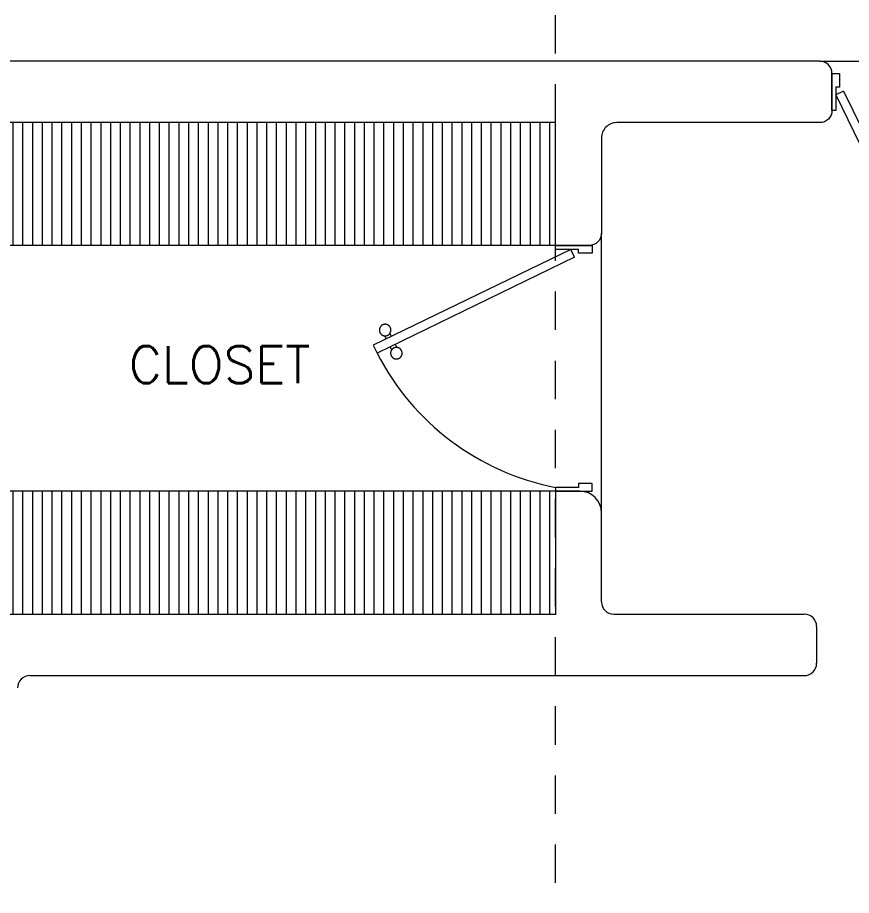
# Model space of a CAD drawing. Header units: metres. Extents: x 8 to 2416, y -346 to 476.
# Drawn here: x 30.552 to 33.265, y 44.038 to 46.896 of the extents above; entities that cross this region are included whole.
import ezdxf

# ---------------------------------------------------------------- set-up
doc = ezdxf.new("R2010")
doc.units = ezdxf.units.M
doc.linetypes.add('0', pattern=[0])
doc.linetypes.add('HIDDEN2', pattern=[0.1875, 0.125, -0.0625])
doc.layers.get('0').update_dxf_attribs({"color": 250, "linetype": '0', "lineweight": 20})
for name, color, linetype, lineweight in [('A-DOOR', 35, 'Continuous', 5), ('A-WALL', 250, 'Continuous', 20), ('baños', 140, 'Continuous', 0), ('closets', 253, 'Continuous', 0), ('piso', 253, 'Continuous', 0), ('textos', 7, 'Continuous', 0)]:
    doc.layers.add(name, color=color, linetype=linetype, lineweight=lineweight)
doc.layers.add('hatch piso', color=253, linetype='Continuous', lineweight=0, transparency=0.7)
doc.layers.add('Techos 1', color=7, linetype='HIDDEN2', lineweight=9, true_color=0x42391a)
doc.styles.get("Standard").update_dxf_attribs({"font": 'arial.ttf', "height": 0.1875})

# ---------------------------------------------------------------- blocks, each defined once
blk = doc.blocks.new('A$C95be60c7')
at = {"layer": 'A-DOOR'}
for p, q in [((0.4752, 0.7426), (0.4497, 0.7302)), ((0.762, 0.0876), (0.4497, 0.7302)), ((0.7875, 0.1), (0.4752, 0.7426)), ((0.4703, 0.6879), (0.4601, 0.6829)), ((0.4958, 0.7003), (0.506, 0.7052)), ((0.504, 0.6833), (0.5143, 0.6883)), ((0.4785, 0.671), (0.4683, 0.666)), ((0.762, 0.0876), (0.7875, 0.1))]:
    blk.add_line(p, q, dxfattribs=at)
for points in [[(0, 0.03), (0.025, 0.03), (0.025, 0.075), (0.0125, 0.075), (0.0125, 0.15), (0, 0.15), (0, 0.03)], [(0.8, 0.03), (0.775, 0.03), (0.775, 0.075), (0.7875, 0.075), (0.7875, 0.15), (0.8, 0.15), (0.8, 0.03)]]:
    blk.add_lwpolyline(points, dxfattribs=at)
blk.add_arc((0.8309, -0.0119), 0.8343, 117.1874, 168.8099, dxfattribs=at)
for points in [[(0.506, 0.7039), (0.506, 0.709), (0.511, 0.7177), (0.5198, 0.7227), (0.5298, 0.7227), (0.5386, 0.7177), (0.5436, 0.7089), (0.5436, 0.6989), (0.5386, 0.6901), (0.5298, 0.6851), (0.5197, 0.6851), (0.511, 0.6901), (0.506, 0.6989), (0.506, 0.7039)], [(0.4307, 0.6673), (0.4307, 0.6724), (0.4358, 0.6811), (0.4445, 0.6861), (0.4546, 0.6861), (0.4633, 0.6811), (0.4684, 0.6724), (0.4683, 0.6623), (0.4633, 0.6535), (0.4546, 0.6485), (0.4445, 0.6485), (0.4357, 0.6536), (0.4307, 0.6623), (0.4307, 0.6673)]]:
    blk.add_open_spline(points, degree=2, dxfattribs=at)
blk = doc.blocks.new('puerta 1.00')
at = {"layer": 'A-DOOR'}
for p, q in [((-0.15, -0.0125), (-0.9369, -0.3949)), ((-0.1376, -0.038), (-0.15, -0.0125)), ((-0.1376, -0.038), (-0.9245, -0.4204)), ((-0.8946, -0.3743), (-0.8996, -0.3641)), ((-0.8777, -0.3661), (-0.8826, -0.3559)), ((-0.9369, -0.3949), (-0.9245, -0.4204)), ((-0.8822, -0.3998), (-0.8772, -0.4101)), ((-0.8653, -0.3916), (-0.8603, -0.4018))]:
    blk.add_line(p, q, dxfattribs=at)
for points in [[(-0.08, 0), (-0.08, -0.025), (-0.125, -0.025), (-0.125, -0.0125), (-0.2, -0.0125), (-0.2, 0), (-0.08, 0)], [(-0.08, -0.95), (-0.08, -0.925), (-0.125, -0.925), (-0.125, -0.9375), (-0.2, -0.9375), (-0.2, -0.95), (-0.08, -0.95)]]:
    blk.add_lwpolyline(points, dxfattribs=at)
blk.add_arc((0.0366, 0.1602), 1.1229, 211.1336, 257.8343, dxfattribs=at)
for points in [[(-0.8982, -0.3642), (-0.9033, -0.3642), (-0.912, -0.3591), (-0.917, -0.3504), (-0.917, -0.3403), (-0.912, -0.3316), (-0.9033, -0.3265), (-0.8932, -0.3265), (-0.8844, -0.3316), (-0.8794, -0.3403), (-0.8794, -0.3504), (-0.8844, -0.3591), (-0.8932, -0.3642), (-0.8982, -0.3642)], [(-0.8617, -0.4394), (-0.8667, -0.4394), (-0.8754, -0.4344), (-0.8805, -0.4256), (-0.8805, -0.4156), (-0.8754, -0.4068), (-0.8667, -0.4018), (-0.8566, -0.4018), (-0.8479, -0.4068), (-0.8428, -0.4156), (-0.8428, -0.4257), (-0.8479, -0.4344), (-0.8566, -0.4394), (-0.8617, -0.4394)]]:
    blk.add_open_spline(points, degree=2, dxfattribs=at)
blk = doc.blocks.new('PL BASE 1N NASAS 09')
at = {"layer": 'closets', "transparency": 33554687}
h = blk.add_hatch(dxfattribs=at)
h.set_pattern_fill('LINE', color=256, scale=0.01, angle=90)
h.set_pattern_definition([(90, (-228.034673, 137.009548), (-0.03175, 2e-18), [])])
h.paths.add_polyline_path([(-120.1315, -42.0498), (-118.0811, -42.0498), (-118.0811, -41.6498), (-120.1315, -41.6498)])
h = blk.add_hatch(dxfattribs=at)
h.set_pattern_fill('LINE', color=256, scale=0.01, angle=90)
h.set_pattern_definition([(90, (-228.034673, 138.20951), (-0.03175, 2e-18), [])])
h.paths.add_polyline_path([(-120.1311, -43.2498), (-118.0815, -43.2498), (-118.0815, -42.8498), (-120.1311, -42.8498)])
at = {"layer": 'A-WALL'}
for p, q in [((-117.2211, -41.4497), (-122.1911, -41.4497)), ((-118.0811, -42.047), (-118.0811, -41.6497)), ((-118.0011, -42.8498), (-118.0811, -42.8498)), ((-118.0811, -42.8525), (-118.0811, -43.2504)), ((-117.9311, -43.2098), (-117.9311, -42.9198)), ((-120.1311, -43.2498), (-118.0811, -43.2498)), ((-117.8911, -43.2498), (-117.2711, -43.2498)), ((-117.2311, -43.2898), (-117.2311, -43.4098)), ((-119.7911, -43.4498), (-117.2711, -43.4498))]:
    blk.add_line(p, q, dxfattribs=at)
blk.add_lwpolyline([(-117.1811, -41.4897), (-117.1811, -41.6097, -0.414214), (-117.2211, -41.6497), (-117.8811, -41.6497, 0.414214), (-117.9311, -41.6997), (-117.9311, -42.0098, -0.414214), (-117.9711, -42.0498), (-118.0811, -42.0498)], format="xyb", dxfattribs=at)
blk.add_lwpolyline([(-118.0811, -41.6497), (-120.1311, -41.6497)], dxfattribs=at)
for centre, radius, start, end in [((-117.2211, -41.4897), 0.04, 0, 90), ((-118.0011, -42.9198), 0.07, 0, 90), ((-117.8911, -43.2098), 0.04, 180, 270), ((-117.2711, -43.2898), 0.04, 0, 90), ((-117.2711, -43.4098), 0.04, 270, 0), ((-119.7911, -43.4898), 0.04, 90, 180)]:
    blk.add_arc(centre, radius, start, end, dxfattribs=at)
at = {"layer": 'closets', "transparency": 33554687}
for p, q in [((-118.0811, -42.0498), (-120.1311, -42.0498)), ((-118.0815, -42.8498), (-120.1311, -42.8498))]:
    blk.add_line(p, q, dxfattribs=at)
at = {"layer": 'piso'}
for p, q in [((-117.2211, -41.4497), (-116.1911, -41.4497)), ((-117.9311, -42.9198), (-117.9311, -42.0098))]:
    blk.add_line(p, q, dxfattribs=at)
at = {"layer": 'Techos 1'}
blk.add_line((-118.0811, -51.0997), (-118.0811, -39.3997), dxfattribs=at)
at = {"layer": 'A-DOOR', "rotation": 90.00000000000001}
for name, p in [('puerta 1.00', (-117.1811, -41.4097)), ('A$C95be60c7', (-117.9311, -42.8498))]:
    blk.add_blockref(name, p, dxfattribs=at)
at = {"layer": 'textos', "insert": (-117.471, -42.4973), "char_height": 0.15, "width": 3.404877, "attachment_point": 9}
blk.add_mtext('\\pxqc;{\\Fromans|c0;\\H0.8x;CLOSET\\H1.25x; }', dxfattribs=at)
blk = doc.blocks.new('PL MUEBLES 1N NASAS 09')
at = {"layer": 'hatch piso'}
h = blk.add_hatch(dxfattribs=at)
h.set_pattern_fill('AR-BRSTD', color=256, scale=0.002, angle=-90)
h.set_pattern_definition([(270, (-8.74588, 232.01007), (0.1354836, -2e-17), []), (0, (-8.74588, 232.01007), (0.1354836, 0.2032), [0.1354836, -0.1354836])])
edge = h.paths.add_edge_path()
edge.add_line((62.3305, 47.1481), (63.2305, 47.1481))
edge.add_line((63.2305, 47.1481), (63.2305, 48.4481))
edge.add_line((63.2305, 48.4481), (56.5331, 48.4481))
edge.add_line((56.5331, 48.4481), (56.5331, 48.2731))
edge.add_line((56.5331, 48.2731), (56.3831, 48.2731))
edge.add_line((56.3831, 48.2731), (56.3831, 48.4536))
edge.add_line((56.3831, 48.4536), (54.5879, 48.4536))
edge.add_line((54.5879, 48.4536), (54.5879, 46.9481))
edge.add_line((54.5879, 46.9481), (55.8257, 46.9481))
edge.add_arc((55.8755, 46.9973), 0.07, 180, 224.6727, ccw=False)
edge.add_line((55.8055, 46.9973), (55.8055, 47.1073))
edge.add_arc((55.8755, 47.1073), 0.07, 90, 180, ccw=False)
edge.add_line((55.8755, 47.1773), (55.9855, 47.1773))
edge.add_arc((55.9855, 47.1073), 0.07, 0, 90, ccw=False)
edge.add_line((56.0555, 47.1073), (56.0555, 46.9973))
edge.add_arc((55.9855, 46.9973), 0.07, -44.6727, 0, ccw=False)
edge.add_line((56.0353, 46.9481), (59.0257, 46.9481))
edge.add_arc((59.0755, 46.9973), 0.07, 180, 224.6728, ccw=False)
edge.add_line((59.0055, 46.9973), (59.0055, 47.1073))
edge.add_arc((59.0755, 47.1073), 0.07, 90, 180, ccw=False)
edge.add_line((59.0755, 47.1773), (59.1855, 47.1773))
edge.add_arc((59.1855, 47.1073), 0.07, 0, 90, ccw=False)
edge.add_line((59.2555, 47.1073), (59.2555, 46.9973))
edge.add_arc((59.1855, 46.9973), 0.07, -90, 0, ccw=False)
edge.add_line((59.1855, 46.9273), (59.0755, 46.9273))
edge.add_arc((59.0755, 46.9973), 0.07, 229.9948, 270, ccw=False)
edge.add_line((59.0305, 46.9437), (59.0305, 44.972))
edge.add_arc((59.0755, 44.9184), 0.07, 90, 130.0052, ccw=False)
edge.add_line((59.0755, 44.9884), (59.1855, 44.9884))
edge.add_arc((59.1855, 44.9184), 0.07, 0, 90, ccw=False)
edge.add_line((59.2555, 44.9184), (59.2555, 44.8084))
edge.add_arc((59.1855, 44.8084), 0.07, -90, 0, ccw=False)
edge.add_line((59.1855, 44.7384), (59.0755, 44.7384))
edge.add_arc((59.0755, 44.8084), 0.07, 229.9948, 270, ccw=False)
edge.add_line((59.0305, 44.7548), (59.0305, 41.172))
edge.add_arc((59.0755, 41.1184), 0.07, 90, 130.0052, ccw=False)
edge.add_line((59.0755, 41.1884), (59.1855, 41.1884))
edge.add_arc((59.1855, 41.1184), 0.07, 0, 90, ccw=False)
edge.add_line((59.2555, 41.1184), (59.2555, 41.0084))
edge.add_arc((59.1855, 41.0084), 0.07, -90, 0, ccw=False)
edge.add_line((59.1855, 40.9384), (59.0755, 40.9384))
edge.add_arc((59.0755, 41.0084), 0.07, 180, 270, ccw=False)
edge.add_line((59.0055, 41.0084), (59.0055, 41.1184))
edge.add_arc((59.0755, 41.1184), 0.07, 149.8481, 180, ccw=False)
edge.add_line((59.0149, 41.1535), (56.0391, 41.1535))
edge.add_arc((55.9855, 41.1085), 0.07, 0, 40.0052, ccw=False)
edge.add_line((56.0555, 41.1085), (56.0555, 40.9985))
edge.add_arc((55.9855, 40.9985), 0.07, -90, 0, ccw=False)
edge.add_line((55.9855, 40.9285), (55.8755, 40.9285))
edge.add_arc((55.8755, 40.9985), 0.07, 180, 270, ccw=False)
edge.add_line((55.8055, 40.9985), (55.8055, 41.1085))
edge.add_arc((55.8755, 41.1085), 0.07, 139.9948, 180, ccw=False)
edge.add_line((55.8219, 41.1535), (50.4363, 41.1535))
edge.add_arc((50.3827, 41.1085), 0.07, 0, 40.0052, ccw=False)
edge.add_line((50.4527, 41.1085), (50.4527, 40.9985))
edge.add_arc((50.3827, 40.9985), 0.07, -90, 0, ccw=False)
edge.add_line((50.3827, 40.9285), (50.2727, 40.9285))
edge.add_arc((50.2727, 40.9985), 0.07, 180, 270, ccw=False)
edge.add_line((50.2027, 40.9985), (50.2027, 41.1085))
edge.add_arc((50.2727, 41.1085), 0.07, 139.9948, 180, ccw=False)
edge.add_line((50.2191, 41.1535), (46.4305, 41.1535))
edge.add_line((46.4305, 41.1535), (46.4305, 40.9535))
edge.add_line((46.4305, 40.9535), (44.3305, 40.9535))
edge.add_line((44.3305, 40.9535), (44.3305, 39.3536))
edge.add_line((44.3305, 39.3536), (47.8305, 39.3536))
edge.add_line((47.8305, 39.3536), (47.8305, 38.9536))
edge.add_line((47.8305, 38.9536), (62.3305, 38.9536))
edge.add_line((62.3305, 38.9536), (62.3305, 47.1481))
at = {"layer": 'baños'}
blk.add_blockref('PL BASE 1N NASAS 09', (162.2615, 88.2033), dxfattribs=at)

msp = doc.modelspace()

# ---------------------------------------------------------------- block references
msp.add_blockref('PL MUEBLES 1N NASAS 09', (-11.8789, 0))

doc.saveas('drawing.dxf')
